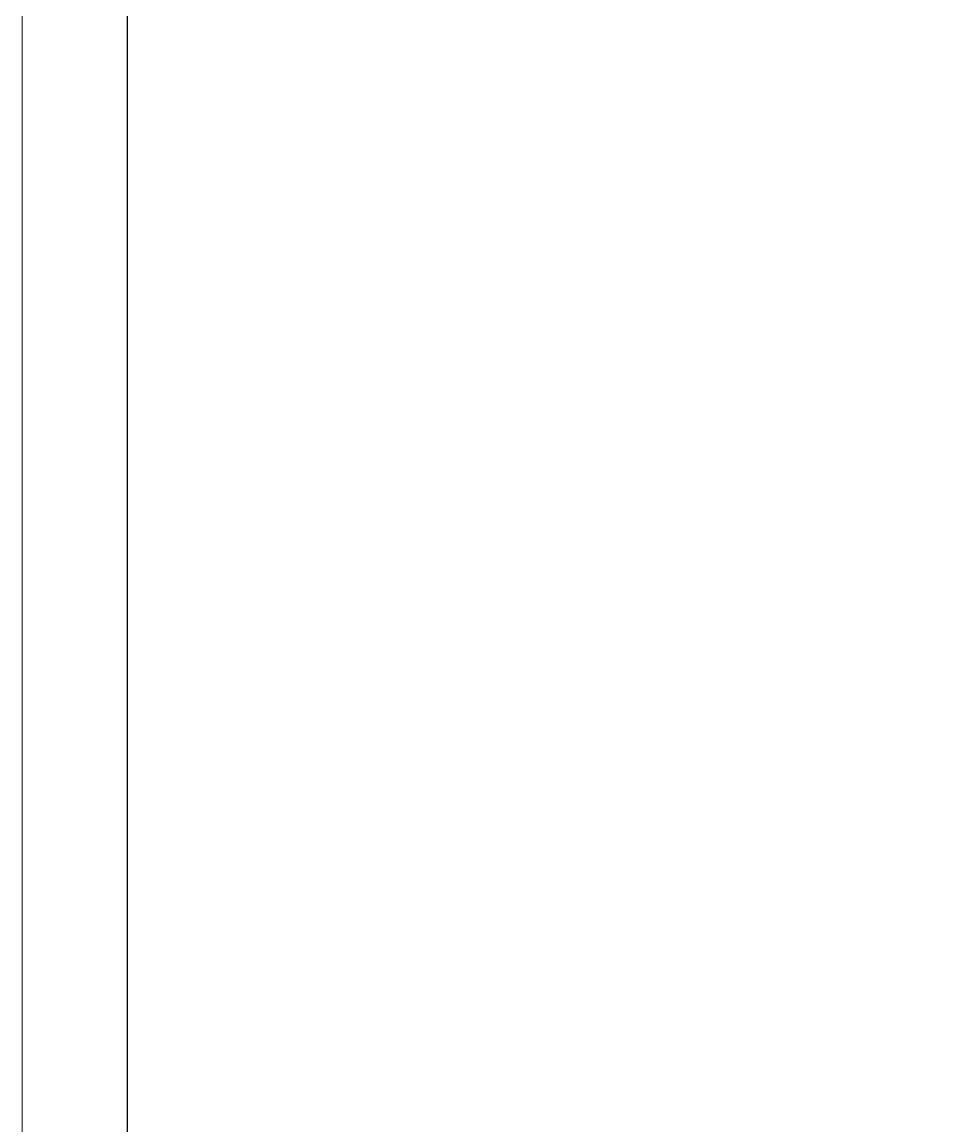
# Model space of a CAD drawing. Header units: millimetres. Extents: x -108 to 351, y -17 to 192.
# Drawn here: x -12.96 to 1.34, y 85.09 to 102.2 of the extents above; entities that cross this region are included whole.
import ezdxf
from ezdxf.enums import TextEntityAlignment as Align

# ---------------------------------------------------------------- set-up
doc = ezdxf.new("R2010")
doc.units = ezdxf.units.MM
doc.layers.add('KOP', color=7, linetype='Continuous', lineweight=20)
doc.layers.add('KOP GARIS', color=1, linetype='Continuous', lineweight=30)
doc.styles.get("Standard").update_dxf_attribs({"font": 'arial.ttf'})

# ---------------------------------------------------------------- blocks, each defined once
blk = doc.blocks.new('KOPA2-TPAK r')
at = {"layer": 'KOP'}
blk.add_lwpolyline([(0, 0), (59.4, 0), (59.4, 42.135), (0, 42.135)], close=True, dxfattribs=at)
at = {"layer": 'KOP GARIS'}
blk.add_lwpolyline([(0.8148, 0.8148), (58.5852, 0.8148), (58.5852, 41.3202), (0.8148, 41.3202)], close=True, dxfattribs=at)
at = {"layer": 'KOP'}
for p in [(51.8642, 6.6116), (51.8642, 6.2116), (51.8642, 5.8116)]:
    blk.add_attdef('JUDUL', p, '', height=0.25, dxfattribs=at)
for tag, p in [('SKALA', (51.8156, 4.9133)), ('SKALA', (51.8156, 4.6019)), ('SKALA', (51.8156, 4.3123)), ('AR-00', (57.7488, 3.1954))]:
    blk.add_attdef(tag, text='', height=0.1716, dxfattribs=at).set_placement(p, align=Align.MIDDLE_CENTER)

msp = doc.modelspace()

# ---------------------------------------------------------------- block references
at = {"layer": 'KOP', "xscale": 2, "yscale": 2, "zscale": 2}
msp.add_blockref('KOPA2-TPAK r', (-12.96042, 71.30529), dxfattribs=at)

doc.saveas('drawing.dxf')
